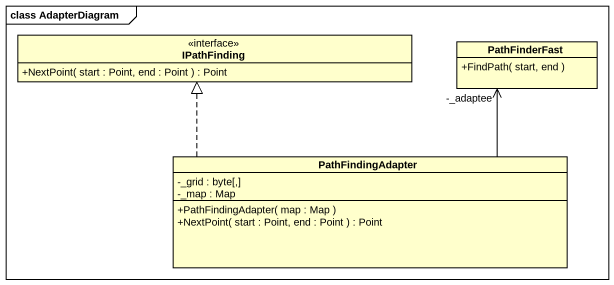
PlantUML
@startuml
mainframe class AdapterDiagram
hide circle
hide empty members
skinparam classAttributeIconSize 0
interface IPathFinding {
  +NextPoint( start : Point, end : Point ) : Point
}
class PathFinderFast {
  +FindPath( start, end )
}
class PathFindingAdapter {
  -_grid : byte[,]
  -_map : Map
  +PathFindingAdapter( map : Map )
  +NextPoint( start : Point, end : Point ) : Point
}
PathFindingAdapter .up.|> IPathFinding
PathFindingAdapter -up-> "-_adaptee" PathFinderFast
@enduml
